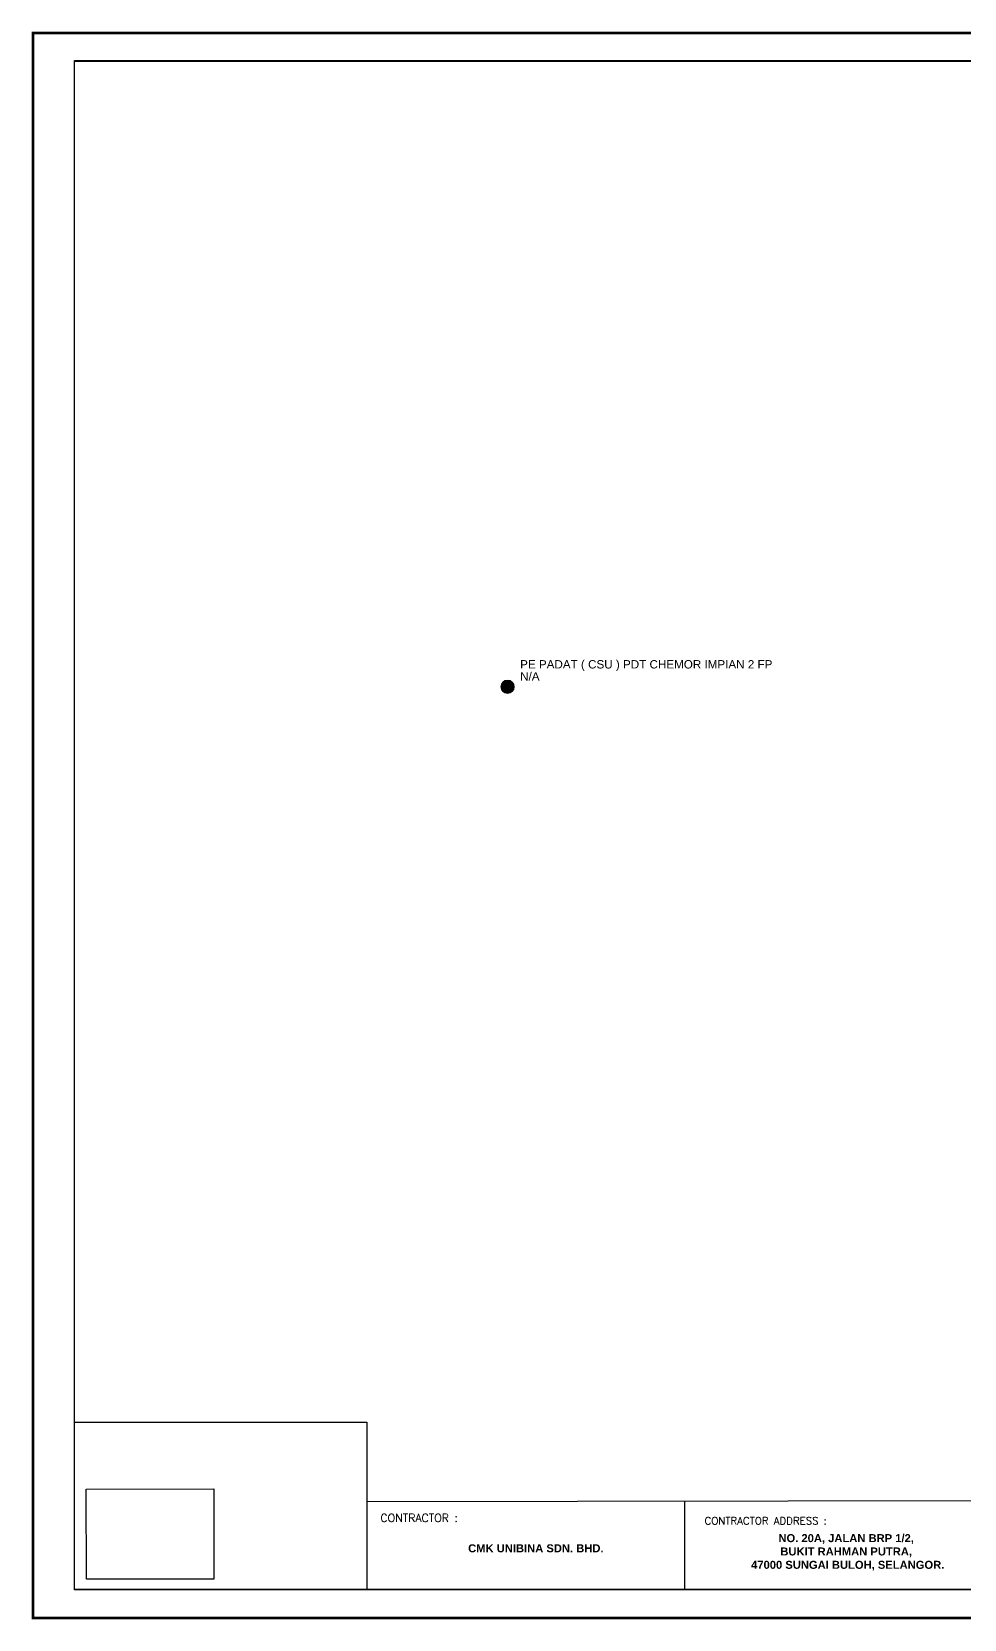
# Model space of a CAD drawing. Header units: inches. Extents: x -2907330 to 774627, y -12404360 to 10502691.
# Drawn here: x 10425 to 11397, y 2212 to 3867 of the extents above; entities that cross this region are included whole.
import ezdxf
from ezdxf.enums import TextEntityAlignment as Align

# ---------------------------------------------------------------- set-up
doc = ezdxf.new("R2010")
doc.units = ezdxf.units.IN
doc.header["$MEASUREMENT"] = 0
doc.layers.add('POLE NUMBER', color=7, linetype='Continuous', lineweight=0)
doc.layers.add('TIANG LAMA', color=112, linetype='Continuous', lineweight=0)
doc.styles.add('Arial_Black', font='ariblk.ttf', dxfattribs={"height": 1})
doc.styles.add('Simplex.shk', font='simplex.shx', dxfattribs={"height": 1.75})
doc.styles.add('style1', font='arial.ttf', dxfattribs={"height": 2})
picture_1 = doc.add_image_def('image1.png', size_in_pixel=(267, 189))

# ---------------------------------------------------------------- blocks, each defined once
blk = doc.blocks.new('TIANG_BIRU')
at = {"lineweight": 0}
h = blk.add_hatch(color=5, dxfattribs=at)
h.dxf.hatch_style = 1
h.paths.add_polyline_path([(-1.6, 0, 1), (1.6, 0, 1)])
blk.add_circle((0, 0), 1.6, dxfattribs=at)

msp = doc.modelspace()

# ---------------------------------------------------------------- linework, layer by layer
at = {"color": 7, "linetype": 'Continuous'}
msp.add_line((10774.4, 2334.9), (12776.6, 2337.8), dxfattribs=at)
at = {"linetype": 'Continuous'}
msp.add_line((11105.7, 2334.9), (11105.7, 2242.6), dxfattribs=at)
at = {"linetype": 'Continuous', "const_width": 2.7}
msp.add_lwpolyline([(12819.7, 3866), (10426.3, 3866), (10426.3, 2213.3), (12819.7, 2213.3)], close=True, dxfattribs=at)
for points in [[(10469.6, 3836.7), (12776.4, 3836.7), (12776.4, 2242.6), (10469.6, 2242.6)], [(10469.7, 3837.3), (12776.6, 3837.3), (12776.6, 2243.1), (10469.7, 2243.1)], [(10774.4, 2242.6), (10469.6, 2242.6), (10469.6, 2417.5), (10774.4, 2417.5)]]:
    msp.add_lwpolyline(points, close=True)

# ---------------------------------------------------------------- block references
at = {"xscale": 4.346238829664631, "yscale": 4.346238829664631, "zscale": 4.346238829664631}
msp.add_blockref('TIANG_BIRU', (10921.2, 3184.3), dxfattribs=at)

# ---------------------------------------------------------------- texts
at = {"style": 'Simplex.shk'}
for s, height, p in [('CONTRACTOR :', 8.347, (10829, 2317.6)), ('CONTRACTOR ADDRESS :', 7.791, (11190.4, 2314.6))]:
    msp.add_text(s, height=height, dxfattribs=at).set_placement(p, align=Align.MIDDLE_CENTER)
at = {"char_height": 8.347, "attachment_point": 1, "style": 'Arial_Black'}
for s, width, insert in [('\\pxqc;{\\fArial|b1|i0|c0|p34;NO. 20A, JALAN BRP 1/2,\\PBUKIT RAHMAN PUTRA,\\P 47000 SUNGAI BULOH, SELANGOR.}', 247.027, (11150.8, 2300.7)), ('\\pxqc,t22;{\\fArial|b1|i0|c0|p34;CMK UNIBINA SDN. BHD.}', 209.739, (10845.8, 2290.1))]:
    msp.add_mtext_dynamic_manual_height_columns(s, width=width, gutter_width=13.9, heights=[0], dxfattribs=dict(at, insert=insert))
at = {"layer": 'POLE NUMBER', "style": 'style1'}
msp.add_text('PE PADAT ( CSU ) PDT CHEMOR IMPIAN 2 FP', height=8.692, dxfattribs=at).set_placement((10934.3, 3203.4))
at = {"layer": 'TIANG LAMA', "style": 'style1'}
msp.add_text('N/A', height=8.69, dxfattribs=at).set_placement((10934.3, 3190.8))

# ---------------------------------------------------------------- pictures from other files: only their frames are drawn
at = {"color": 0, "linetype": 'ByBlock', "lineweight": -2, "transparency": 33554457}
image = msp.add_image(picture_1, insert=(10482, 2253.6), size_in_units=(132.9, 94.1), rotation=0.1196, dxfattribs=at)
image.dxf.unprotected_set("ltscale", 0)

doc.saveas('drawing.dxf')
